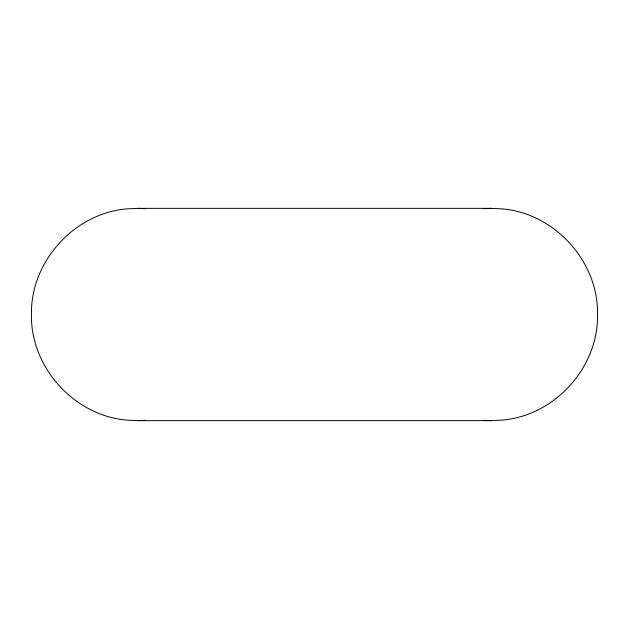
<?xml version="1.0" encoding="UTF-8"?>
<svg xmlns="http://www.w3.org/2000/svg" width="629" height="629" viewBox="0 0 629 629"><rect width="100%" height="100%" fill="white"/><g stroke="black" fill="none" stroke-linecap="round" stroke-linejoin="round"><path stroke-width="0.94" d="M137.806 208.356L127.192 208.867C74.395 213.042 30.428 261.546 31.45 314.5C30.428 367.454 74.395 415.958 127.192 420.133L137.806 420.644L491.194 420.644L501.808 420.133C554.605 415.958 598.572 367.454 597.55 314.5C598.572 261.546 554.605 213.042 501.808 208.867L491.194 208.356L137.806 208.356L145.362 208.726M483.638 208.726L491.194 208.356M137.806 420.644L145.362 420.274M483.638 420.274L491.194 420.644"/></g></svg>
